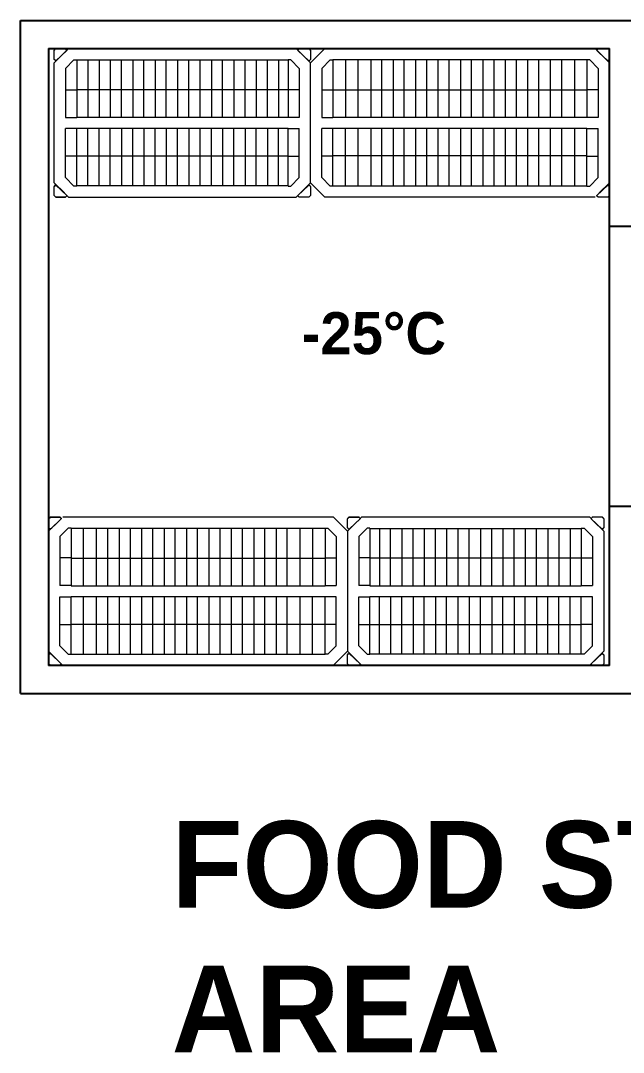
# Model space of a CAD drawing. Header units: inches. Extents: x 484217 to 497210, y -26946 to -21493.
# Drawn here: x 494211.6 to 494274.1, y -26026.2 to -25919.2 of the extents above; entities that cross this region are included whole.
import ezdxf

# ---------------------------------------------------------------- set-up
doc = ezdxf.new("R2010")
doc.units = ezdxf.units.IN
doc.header["$LTSCALE"] = 20
doc.header["$MEASUREMENT"] = 0
doc.linetypes.add('AUSGEZOGEN', pattern=[0])
doc.layers.add('k3-coldrooms', color=3, linetype='Continuous')
doc.layers.add('K3-TEXT', color=167, linetype='AUSGEZOGEN')
doc.layers.add('TC-EQUIPMENT', color=251, linetype='Continuous', lineweight=5)
doc.styles.get("Standard").update_dxf_attribs({"font": ''})
doc.styles.get('Standard').set_extended_font_data('MicrogrammaSSi', bold=True)

msp = doc.modelspace()

# ---------------------------------------------------------------- linework, layer by layer
at = {"layer": 'k3-coldrooms', "linetype": 'AUSGEZOGEN'}
for p, q in [((494211.59, -25989), (494211.59, -25919.17)), ((494211.59, -25919.17), (494336.7, -25919.17)), ((494214.5, -25922.08), (494214.5, -25986.09)), ((494214.5, -25922.08), (494272.69, -25922.08)), ((494272.69, -25986.09), (494272.69, -25922.08)), ((494272.69, -25940.51), (494275.6, -25940.51)), ((494275.6, -25969.6), (494272.69, -25969.6)), ((494272.69, -25986.09), (494214.5, -25986.09)), ((494211.59, -25989), (494336.7, -25989))]:
    msp.add_line(p, q, dxfattribs=at)
at = {"layer": 'TC-EQUIPMENT'}
for p, q in [((494215.08, -25922.26), (494215.26, -25922.08)), ((494216.57, -25922.08), (494215.08, -25923.57)), ((494215.08, -25923.2), (494215.08, -25922.26)), ((494216.25, -25922.08), (494215.26, -25922.08)), ((494216.39, -25922.26), (494215.26, -25923.34)), ((494216.39, -25922.23), (494216.25, -25922.08)), ((494216.39, -25922.23), (494216.39, -25922.26)), ((494240.19, -25922.08), (494216.57, -25922.08)), ((494240.19, -25922.08), (494241.68, -25923.57)), ((494240.37, -25922.23), (494240.51, -25922.08)), ((494240.37, -25922.23), (494240.37, -25922.26)), ((494241.5, -25923.34), (494240.37, -25922.26)), ((494240.51, -25922.08), (494241.5, -25922.08)), ((494241.5, -25922.08), (494241.68, -25922.26)), ((494243.16, -25922.08), (494241.68, -25923.57)), ((494241.68, -25922.26), (494241.68, -25923.2)), ((494271.21, -25922.08), (494243.16, -25922.08)), ((494271.21, -25922.08), (494272.69, -25923.57)), ((494271.35, -25922.21), (494271.49, -25922.13)), ((494271.35, -25922.21), (494271.35, -25922.23)), ((494271.38, -25922.23), (494271.53, -25922.08)), ((494271.38, -25922.23), (494271.38, -25922.26)), ((494272.52, -25923.34), (494271.38, -25922.26)), ((494271.53, -25922.08), (494272.52, -25922.08)), ((494272.52, -25922.08), (494272.69, -25922.26)), ((494272.69, -25922.26), (494272.69, -25923.2)), ((494215.23, -25923.34), (494215.08, -25923.19)), ((494215.2, -25923.32), (494215.08, -25923.2)), ((494215.21, -25923.32), (494215.2, -25923.32)), ((494215.26, -25923.34), (494215.23, -25923.34)), ((494216.25, -25924.13), (494217.12, -25923.25)), ((494217.12, -25923.25), (494217.41, -25923.25)), ((494217.41, -25923.25), (494239.35, -25923.25)), ((494217.41, -25923.25), (494217.41, -25929.21)), ((494218.57, -25923.25), (494218.57, -25929.2)), ((494219.73, -25923.25), (494219.73, -25929.2)), ((494220.9, -25923.25), (494220.9, -25929.2)), ((494222.06, -25929.2), (494222.06, -25923.25)), ((494223.22, -25923.25), (494223.22, -25929.2)), ((494224.38, -25929.2), (494224.38, -25923.25)), ((494225.55, -25923.25), (494225.55, -25929.2)), ((494226.71, -25929.2), (494226.71, -25923.25)), ((494227.87, -25923.25), (494227.87, -25929.2)), ((494229.06, -25929.2), (494229.06, -25923.25)), ((494230.23, -25929.2), (494230.23, -25923.25)), ((494231.39, -25923.25), (494231.39, -25929.2)), ((494232.55, -25929.2), (494232.55, -25923.25)), ((494233.71, -25923.25), (494233.71, -25929.2)), ((494234.88, -25929.2), (494234.88, -25923.25)), ((494236.04, -25923.25), (494236.04, -25929.2)), ((494237.2, -25929.2), (494237.2, -25923.25)), ((494238.36, -25923.25), (494238.36, -25929.2)), ((494239.64, -25923.25), (494239.35, -25923.25)), ((494239.35, -25923.25), (494239.35, -25929.21)), ((494240.51, -25924.13), (494239.64, -25923.25)), ((494241.5, -25923.34), (494241.53, -25923.34)), ((494241.68, -25923.19), (494241.53, -25923.34)), ((494241.55, -25923.32), (494241.56, -25923.32)), ((494241.68, -25923.2), (494241.56, -25923.32)), ((494242.84, -25924.13), (494243.71, -25923.25)), ((494243.71, -25923.25), (494244, -25923.25)), ((494244, -25923.25), (494244, -25929.21)), ((494270.37, -25923.25), (494244, -25923.25)), ((494245.31, -25923.25), (494245.31, -25929.2)), ((494246.62, -25929.2), (494246.62, -25923.25)), ((494247.93, -25923.25), (494247.93, -25929.2)), ((494249.09, -25929.2), (494249.09, -25923.25)), ((494250.25, -25923.25), (494250.25, -25929.2)), ((494251.41, -25929.2), (494251.41, -25923.25)), ((494252.58, -25923.25), (494252.58, -25929.2)), ((494253.74, -25929.2), (494253.74, -25923.25)), ((494254.9, -25923.25), (494254.9, -25929.2)), ((494256.06, -25929.2), (494256.06, -25923.25)), ((494257.23, -25923.25), (494257.23, -25929.2)), ((494258.39, -25929.2), (494258.39, -25923.25)), ((494259.55, -25923.25), (494259.55, -25929.2)), ((494260.72, -25929.2), (494260.72, -25923.25)), ((494261.88, -25923.25), (494261.88, -25929.2)), ((494263.04, -25929.2), (494263.04, -25923.25)), ((494264.2, -25923.25), (494264.2, -25929.2)), ((494265.37, -25929.2), (494265.37, -25923.25)), ((494266.56, -25923.25), (494266.56, -25929.2)), ((494267.75, -25929.2), (494267.75, -25923.25)), ((494269.06, -25923.25), (494269.06, -25929.2)), ((494270.66, -25923.25), (494270.37, -25923.25)), ((494270.37, -25923.25), (494270.37, -25929.21)), ((494271.53, -25924.13), (494270.66, -25923.25)), ((494272.49, -25923.32), (494271.62, -25922.5)), ((494272.49, -25923.32), (494272.5, -25923.32)), ((494272.55, -25923.34), (494272.52, -25923.34)), ((494272.69, -25923.19), (494272.55, -25923.34)), ((494272.69, -25923.2), (494272.65, -25923.23)), ((494215.08, -25936.01), (494215.08, -25923.57)), ((494216.25, -25924.13), (494216.25, -25929.21)), ((494240.51, -25924.13), (494240.51, -25929.21)), ((494241.68, -25936.01), (494241.68, -25923.57)), ((494241.68, -25936.01), (494241.68, -25923.57)), ((494242.84, -25924.13), (494242.84, -25929.21)), ((494271.53, -25924.13), (494271.53, -25929.21)), ((494272.69, -25936.01), (494272.69, -25923.57)), ((494216.25, -25926.35), (494217.41, -25926.35)), ((494239.35, -25926.34), (494217.41, -25926.34)), ((494240.51, -25926.35), (494239.35, -25926.35)), ((494242.84, -25926.35), (494244, -25926.35)), ((494244, -25926.34), (494270.37, -25926.34)), ((494271.53, -25926.35), (494270.37, -25926.35)), ((494216.25, -25929.21), (494217.41, -25929.21)), ((494217.41, -25929.2), (494239.35, -25929.2)), ((494240.51, -25929.21), (494239.35, -25929.21)), ((494242.84, -25929.21), (494244, -25929.21)), ((494244, -25929.2), (494270.37, -25929.2)), ((494271.53, -25929.21), (494270.37, -25929.21)), ((494217.41, -25930.38), (494216.25, -25930.38)), ((494216.25, -25935.46), (494216.25, -25930.38)), ((494239.35, -25930.36), (494217.41, -25930.36)), ((494217.41, -25936.34), (494217.41, -25930.38)), ((494218.57, -25936.31), (494218.57, -25930.36)), ((494219.73, -25936.31), (494219.73, -25930.36)), ((494220.9, -25936.31), (494220.9, -25930.36)), ((494222.06, -25930.36), (494222.06, -25936.31)), ((494223.22, -25936.31), (494223.22, -25930.36)), ((494224.38, -25930.36), (494224.38, -25936.31)), ((494225.55, -25936.31), (494225.55, -25930.36)), ((494226.71, -25930.36), (494226.71, -25936.31)), ((494227.87, -25936.31), (494227.87, -25930.36)), ((494229.06, -25930.36), (494229.06, -25936.31)), ((494230.23, -25936.31), (494230.23, -25930.36)), ((494231.39, -25936.31), (494231.39, -25930.36)), ((494232.55, -25930.36), (494232.55, -25936.31)), ((494233.71, -25936.31), (494233.71, -25930.36)), ((494234.88, -25930.36), (494234.88, -25936.31)), ((494236.04, -25936.31), (494236.04, -25930.36)), ((494237.2, -25930.36), (494237.2, -25936.31)), ((494238.36, -25936.31), (494238.36, -25930.36)), ((494239.35, -25930.38), (494240.51, -25930.38)), ((494239.35, -25936.34), (494239.35, -25930.38)), ((494240.51, -25935.46), (494240.51, -25930.38)), ((494244, -25930.38), (494242.84, -25930.38)), ((494242.84, -25935.46), (494242.84, -25930.38)), ((494270.37, -25930.36), (494244, -25930.36)), ((494244, -25936.34), (494244, -25930.38)), ((494245.31, -25936.31), (494245.31, -25930.36)), ((494246.62, -25936.31), (494246.62, -25930.36)), ((494247.93, -25930.36), (494247.93, -25936.31)), ((494249.09, -25936.31), (494249.09, -25930.36)), ((494250.25, -25930.36), (494250.25, -25936.31)), ((494251.41, -25936.31), (494251.41, -25930.36)), ((494252.58, -25930.36), (494252.58, -25936.31)), ((494253.74, -25936.31), (494253.74, -25930.36)), ((494254.9, -25930.36), (494254.9, -25936.31)), ((494256.06, -25936.31), (494256.06, -25930.36)), ((494257.23, -25930.36), (494257.23, -25936.31)), ((494258.39, -25936.31), (494258.39, -25930.36)), ((494259.55, -25930.36), (494259.55, -25936.31)), ((494260.72, -25936.31), (494260.72, -25930.36)), ((494261.88, -25930.36), (494261.88, -25936.31)), ((494263.04, -25936.31), (494263.04, -25930.36)), ((494264.2, -25930.36), (494264.2, -25936.31)), ((494265.37, -25936.31), (494265.37, -25930.36)), ((494266.56, -25930.36), (494266.56, -25936.31)), ((494267.75, -25936.31), (494267.75, -25930.36)), ((494269.06, -25930.36), (494269.06, -25936.31)), ((494270.37, -25930.38), (494271.53, -25930.38)), ((494270.37, -25936.34), (494270.37, -25930.38)), ((494271.53, -25935.46), (494271.53, -25930.38)), ((494217.41, -25933.24), (494216.25, -25933.24)), ((494217.41, -25933.22), (494239.35, -25933.22)), ((494239.35, -25933.24), (494240.51, -25933.24)), ((494244, -25933.24), (494242.84, -25933.24)), ((494270.37, -25933.22), (494244, -25933.22)), ((494270.37, -25933.24), (494271.53, -25933.24)), ((494216.13, -25937.06), (494215.08, -25936.01)), ((494215.08, -25936.38), (494215.23, -25936.24)), ((494215.11, -25936.35), (494215.2, -25936.22)), ((494215.2, -25936.22), (494215.26, -25936.22)), ((494215.23, -25936.24), (494215.26, -25936.24)), ((494215.26, -25936.22), (494215.54, -25936.51)), ((494216.39, -25937.31), (494215.26, -25936.24)), ((494217.12, -25936.34), (494216.25, -25935.46)), ((494239.64, -25936.34), (494240.51, -25935.46)), ((494240.37, -25937.31), (494241.5, -25936.24)), ((494241.68, -25936.01), (494240.63, -25937.06)), ((494241.22, -25936.51), (494241.5, -25936.22)), ((494241.56, -25936.22), (494241.5, -25936.22)), ((494241.53, -25936.24), (494241.5, -25936.24)), ((494241.53, -25936.24), (494241.68, -25936.38)), ((494241.56, -25936.22), (494241.65, -25936.35)), ((494243.16, -25937.5), (494241.68, -25936.01)), ((494243.71, -25936.34), (494242.84, -25935.46)), ((494270.66, -25936.34), (494271.53, -25935.46)), ((494271.38, -25937.31), (494272.52, -25936.24)), ((494271.65, -25937.06), (494272.69, -25936.01)), ((494272.36, -25936.35), (494272.49, -25936.22)), ((494272.52, -25936.22), (494272.49, -25936.22)), ((494272.52, -25936.22), (494272.53, -25936.24)), ((494272.55, -25936.24), (494272.52, -25936.24)), ((494272.55, -25936.24), (494272.69, -25936.38)), ((494215.08, -25937.31), (494215.08, -25936.38)), ((494215.26, -25937.49), (494215.08, -25937.31)), ((494217.41, -25936.34), (494217.12, -25936.34)), ((494239.35, -25936.31), (494217.41, -25936.31)), ((494239.35, -25936.34), (494239.64, -25936.34)), ((494240.37, -25937.34), (494240.37, -25937.31)), ((494241.68, -25937.31), (494241.5, -25937.49)), ((494241.68, -25936.38), (494241.68, -25937.31)), ((494244, -25936.34), (494243.71, -25936.34)), ((494244, -25936.31), (494270.37, -25936.31)), ((494270.37, -25936.34), (494270.66, -25936.34)), ((494271.38, -25937.34), (494271.38, -25937.31)), ((494272.69, -25937.31), (494272.52, -25937.49)), ((494272.69, -25936.38), (494272.69, -25937.31)), ((494215.26, -25937.5), (494215.08, -25937.33)), ((494215.26, -25937.49), (494216.25, -25937.49)), ((494216.25, -25937.5), (494215.26, -25937.5)), ((494216.39, -25937.34), (494216.25, -25937.49)), ((494216.28, -25937.46), (494216.25, -25937.5)), ((494216.39, -25937.33), (494216.39, -25937.34)), ((494216.57, -25937.5), (494216.39, -25937.33)), ((494216.57, -25937.5), (494240.19, -25937.5)), ((494240.19, -25937.5), (494240.37, -25937.33)), ((494240.51, -25937.49), (494240.37, -25937.34)), ((494240.51, -25937.5), (494240.48, -25937.46)), ((494241.5, -25937.49), (494240.51, -25937.49)), ((494241.5, -25937.5), (494240.51, -25937.5)), ((494241.68, -25937.33), (494241.5, -25937.5)), ((494271.21, -25937.5), (494243.16, -25937.5)), ((494271.53, -25937.5), (494271.37, -25937.34)), ((494271.53, -25937.49), (494271.38, -25937.34)), ((494272.52, -25937.49), (494271.53, -25937.49)), ((494272.52, -25937.5), (494271.53, -25937.5)), ((494272.69, -25937.33), (494272.52, -25937.5)), ((494214.5, -25970.85), (494214.68, -25970.67)), ((494214.5, -25970.86), (494214.68, -25970.69)), ((494214.5, -25971.79), (494214.5, -25970.86)), ((494215.55, -25971.11), (494214.5, -25972.16)), ((494214.68, -25970.67), (494215.66, -25970.67)), ((494214.68, -25970.69), (494215.66, -25970.69)), ((494215.81, -25970.86), (494214.68, -25971.94)), ((494215.66, -25970.67), (494215.82, -25970.83)), ((494215.66, -25970.69), (494215.81, -25970.83)), ((494215.81, -25970.83), (494215.81, -25970.86)), ((494215.98, -25970.67), (494244.03, -25970.67)), ((494244.03, -25970.67), (494245.52, -25972.16)), ((494245.52, -25970.85), (494245.69, -25970.67)), ((494245.52, -25970.86), (494245.69, -25970.69)), ((494245.52, -25971.79), (494245.52, -25970.86)), ((494245.52, -25972.16), (494246.56, -25971.11)), ((494245.69, -25970.67), (494246.68, -25970.67)), ((494245.69, -25970.69), (494246.68, -25970.69)), ((494246.82, -25970.86), (494245.69, -25971.94)), ((494246.68, -25970.67), (494246.71, -25970.71)), ((494246.68, -25970.69), (494246.82, -25970.83)), ((494247, -25970.67), (494246.82, -25970.85)), ((494246.82, -25970.83), (494246.82, -25970.86)), ((494247, -25970.67), (494270.63, -25970.67)), ((494270.63, -25970.67), (494270.8, -25970.85)), ((494270.8, -25970.83), (494270.95, -25970.69)), ((494270.8, -25970.85), (494270.8, -25970.83)), ((494270.8, -25970.86), (494271.93, -25971.94)), ((494270.92, -25970.71), (494270.95, -25970.67)), ((494270.95, -25970.67), (494271.93, -25970.67)), ((494271.93, -25970.69), (494270.95, -25970.69)), ((494271.06, -25971.11), (494272.11, -25972.16)), ((494271.93, -25970.67), (494272.11, -25970.85)), ((494271.93, -25970.69), (494272.11, -25970.86)), ((494272.11, -25970.86), (494272.11, -25971.79)), ((494214.65, -25971.94), (494214.5, -25971.79)), ((494214.5, -25972.16), (494214.5, -25984.6)), ((494214.65, -25971.94), (494214.68, -25971.94)), ((494214.68, -25971.95), (494214.66, -25971.94)), ((494214.68, -25971.95), (494214.7, -25971.95)), ((494214.83, -25971.83), (494214.7, -25971.95)), ((494216.54, -25971.84), (494215.66, -25972.72)), ((494216.83, -25971.84), (494216.54, -25971.84)), ((494216.83, -25971.84), (494216.83, -25977.8)), ((494243.19, -25971.87), (494216.83, -25971.87)), ((494218.13, -25977.81), (494218.13, -25971.87)), ((494219.44, -25971.87), (494219.44, -25977.81)), ((494220.63, -25977.81), (494220.63, -25971.87)), ((494221.83, -25971.87), (494221.83, -25977.81)), ((494222.99, -25977.81), (494222.99, -25971.87)), ((494224.15, -25971.87), (494224.15, -25977.81)), ((494225.31, -25977.81), (494225.31, -25971.87)), ((494226.48, -25971.87), (494226.48, -25977.81)), ((494227.64, -25977.81), (494227.64, -25971.87)), ((494228.8, -25971.87), (494228.8, -25977.81)), ((494229.96, -25977.81), (494229.96, -25971.87)), ((494231.13, -25971.87), (494231.13, -25977.81)), ((494232.29, -25977.81), (494232.29, -25971.87)), ((494233.45, -25971.87), (494233.45, -25977.81)), ((494234.62, -25977.81), (494234.62, -25971.87)), ((494235.78, -25971.87), (494235.78, -25977.81)), ((494236.94, -25977.81), (494236.94, -25971.87)), ((494238.1, -25971.87), (494238.1, -25977.81)), ((494239.27, -25977.81), (494239.27, -25971.87)), ((494240.57, -25971.87), (494240.57, -25977.81)), ((494241.88, -25971.87), (494241.88, -25977.81)), ((494243.19, -25971.84), (494243.48, -25971.84)), ((494243.19, -25971.84), (494243.19, -25977.8)), ((494243.48, -25971.84), (494244.35, -25972.72)), ((494245.66, -25971.94), (494245.52, -25971.79)), ((494245.52, -25972.16), (494245.52, -25984.6)), ((494245.52, -25972.16), (494245.52, -25984.6)), ((494245.63, -25971.95), (494245.54, -25971.82)), ((494245.63, -25971.95), (494245.69, -25971.95)), ((494245.66, -25971.94), (494245.69, -25971.94)), ((494245.97, -25971.67), (494245.69, -25971.95)), ((494247.55, -25971.84), (494246.68, -25972.72)), ((494247.84, -25971.84), (494247.55, -25971.84)), ((494247.84, -25971.84), (494247.84, -25977.8)), ((494247.84, -25971.87), (494269.78, -25971.87)), ((494248.83, -25971.87), (494248.83, -25977.81)), ((494249.99, -25977.81), (494249.99, -25971.87)), ((494251.15, -25971.87), (494251.15, -25977.81)), ((494252.32, -25977.81), (494252.32, -25971.87)), ((494253.48, -25971.87), (494253.48, -25977.81)), ((494254.64, -25977.81), (494254.64, -25971.87)), ((494255.8, -25971.87), (494255.8, -25977.81)), ((494256.97, -25971.87), (494256.97, -25977.81)), ((494258.13, -25977.81), (494258.13, -25971.87)), ((494259.32, -25971.87), (494259.32, -25977.81)), ((494260.48, -25977.81), (494260.48, -25971.87)), ((494261.65, -25971.87), (494261.65, -25977.81)), ((494262.81, -25977.81), (494262.81, -25971.87)), ((494263.97, -25971.87), (494263.97, -25977.81)), ((494265.13, -25977.81), (494265.13, -25971.87)), ((494266.3, -25971.87), (494266.3, -25977.81)), ((494267.46, -25971.87), (494267.46, -25977.81)), ((494268.62, -25971.87), (494268.62, -25977.81)), ((494269.78, -25971.84), (494270.07, -25971.84)), ((494269.78, -25971.84), (494269.78, -25977.8)), ((494270.07, -25971.84), (494270.95, -25972.72)), ((494271.93, -25971.95), (494271.65, -25971.67)), ((494271.96, -25971.94), (494271.93, -25971.94)), ((494271.99, -25971.95), (494271.93, -25971.95)), ((494272.11, -25971.79), (494271.96, -25971.94)), ((494272.08, -25971.82), (494271.99, -25971.95)), ((494272.11, -25972.16), (494272.11, -25984.6)), ((494215.66, -25972.72), (494215.66, -25977.8)), ((494244.35, -25972.72), (494244.35, -25977.8)), ((494246.68, -25972.72), (494246.68, -25977.8)), ((494270.95, -25972.72), (494270.95, -25977.8)), ((494216.83, -25974.93), (494215.66, -25974.93)), ((494216.83, -25974.96), (494243.19, -25974.96)), ((494243.19, -25974.93), (494244.35, -25974.93)), ((494247.84, -25974.93), (494246.68, -25974.93)), ((494269.78, -25974.96), (494247.84, -25974.96)), ((494269.78, -25974.93), (494270.95, -25974.93)), ((494216.83, -25977.8), (494215.66, -25977.8)), ((494216.83, -25977.81), (494243.19, -25977.81)), ((494243.19, -25977.8), (494244.35, -25977.8)), ((494247.84, -25977.8), (494246.68, -25977.8)), ((494247.84, -25977.81), (494269.78, -25977.81)), ((494269.78, -25977.8), (494270.95, -25977.8)), ((494215.66, -25978.97), (494216.83, -25978.97)), ((494215.66, -25984.05), (494215.66, -25978.97)), ((494216.83, -25984.92), (494216.83, -25978.97)), ((494243.19, -25978.98), (494216.83, -25978.98)), ((494218.13, -25984.92), (494218.13, -25978.98)), ((494219.44, -25978.98), (494219.44, -25984.92)), ((494220.63, -25984.92), (494220.63, -25978.98)), ((494221.83, -25978.98), (494221.83, -25984.92)), ((494222.99, -25984.92), (494222.99, -25978.98)), ((494224.15, -25978.98), (494224.15, -25984.92)), ((494225.31, -25984.92), (494225.31, -25978.98)), ((494226.48, -25978.98), (494226.48, -25984.92)), ((494227.64, -25984.92), (494227.64, -25978.98)), ((494228.8, -25978.98), (494228.8, -25984.92)), ((494229.96, -25984.92), (494229.96, -25978.98)), ((494231.13, -25978.98), (494231.13, -25984.92)), ((494232.29, -25984.92), (494232.29, -25978.98)), ((494233.45, -25978.98), (494233.45, -25984.92)), ((494234.62, -25984.92), (494234.62, -25978.98)), ((494235.78, -25978.98), (494235.78, -25984.92)), ((494236.94, -25984.92), (494236.94, -25978.98)), ((494238.1, -25978.98), (494238.1, -25984.92)), ((494239.27, -25984.92), (494239.27, -25978.98)), ((494240.57, -25978.98), (494240.57, -25984.92)), ((494241.88, -25984.92), (494241.88, -25978.98)), ((494244.35, -25978.97), (494243.19, -25978.97)), ((494243.19, -25984.92), (494243.19, -25978.97)), ((494244.35, -25984.05), (494244.35, -25978.97)), ((494246.68, -25978.97), (494247.84, -25978.97)), ((494246.68, -25984.05), (494246.68, -25978.97)), ((494247.84, -25984.92), (494247.84, -25978.97)), ((494269.78, -25978.98), (494247.84, -25978.98)), ((494248.83, -25984.92), (494248.83, -25978.98)), ((494249.99, -25978.98), (494249.99, -25984.92)), ((494251.15, -25984.92), (494251.15, -25978.98)), ((494252.32, -25978.98), (494252.32, -25984.92)), ((494253.48, -25984.92), (494253.48, -25978.98)), ((494254.64, -25978.98), (494254.64, -25984.92)), ((494255.8, -25984.92), (494255.8, -25978.98)), ((494256.97, -25978.98), (494256.97, -25984.92)), ((494258.13, -25978.98), (494258.13, -25984.92)), ((494259.32, -25984.92), (494259.32, -25978.98)), ((494260.48, -25978.98), (494260.48, -25984.92)), ((494261.65, -25984.92), (494261.65, -25978.98)), ((494262.81, -25978.98), (494262.81, -25984.92)), ((494263.97, -25984.92), (494263.97, -25978.98)), ((494265.13, -25978.98), (494265.13, -25984.92)), ((494266.3, -25984.92), (494266.3, -25978.98)), ((494267.46, -25984.92), (494267.46, -25978.98)), ((494268.62, -25984.92), (494268.62, -25978.98)), ((494270.95, -25978.97), (494269.78, -25978.97)), ((494269.78, -25984.92), (494269.78, -25978.97)), ((494270.95, -25984.05), (494270.95, -25978.97)), ((494215.66, -25981.83), (494216.83, -25981.83)), ((494243.19, -25981.83), (494216.83, -25981.83)), ((494244.35, -25981.83), (494243.19, -25981.83)), ((494246.68, -25981.83), (494247.84, -25981.83)), ((494247.84, -25981.83), (494269.78, -25981.83)), ((494270.95, -25981.83), (494269.78, -25981.83)), ((494215.66, -25984.05), (494216.54, -25984.92)), ((494244.35, -25984.05), (494243.48, -25984.92)), ((494246.68, -25984.05), (494247.55, -25984.92)), ((494270.95, -25984.05), (494270.07, -25984.92)), ((494215.98, -25986.09), (494214.5, -25984.6)), ((494214.5, -25984.98), (494214.65, -25984.84)), ((494214.5, -25984.97), (494214.54, -25984.94)), ((494214.5, -25985.92), (494214.5, -25984.97)), ((494214.65, -25984.84), (494214.68, -25984.84)), ((494214.68, -25984.84), (494215.81, -25985.92)), ((494214.7, -25984.85), (494214.69, -25984.85)), ((494214.7, -25984.85), (494215.57, -25985.68)), ((494216.54, -25984.92), (494216.83, -25984.92)), ((494216.83, -25984.92), (494243.19, -25984.92)), ((494243.48, -25984.92), (494243.19, -25984.92)), ((494244.03, -25986.09), (494245.52, -25984.6)), ((494247, -25986.09), (494245.52, -25984.6)), ((494245.52, -25984.98), (494245.66, -25984.84)), ((494245.52, -25984.97), (494245.63, -25984.85)), ((494245.52, -25985.92), (494245.52, -25984.97)), ((494245.65, -25984.85), (494245.63, -25984.85)), ((494245.69, -25984.84), (494245.66, -25984.84)), ((494245.69, -25984.84), (494246.82, -25985.92)), ((494247.55, -25984.92), (494247.84, -25984.92)), ((494269.78, -25984.92), (494247.84, -25984.92)), ((494270.07, -25984.92), (494269.78, -25984.92)), ((494270.63, -25986.09), (494272.11, -25984.6)), ((494270.8, -25985.92), (494271.93, -25984.84)), ((494271.93, -25984.84), (494271.96, -25984.84)), ((494271.96, -25984.84), (494272.11, -25984.98)), ((494271.98, -25984.85), (494271.99, -25984.85)), ((494271.99, -25984.85), (494272.11, -25984.97)), ((494272.11, -25984.97), (494272.11, -25985.92)), ((494214.68, -25986.09), (494214.5, -25985.92)), ((494215.66, -25986.09), (494214.68, -25986.09)), ((494215.81, -25985.95), (494215.66, -25986.09)), ((494215.84, -25985.96), (494215.71, -25986.05)), ((494215.81, -25985.95), (494215.81, -25985.92)), ((494215.84, -25985.96), (494215.84, -25985.95)), ((494215.98, -25986.09), (494244.03, -25986.09)), ((494245.69, -25986.09), (494245.52, -25985.92)), ((494246.68, -25986.09), (494245.69, -25986.09)), ((494246.82, -25985.95), (494246.68, -25986.09)), ((494246.82, -25985.95), (494246.82, -25985.92)), ((494270.63, -25986.09), (494247, -25986.09)), ((494270.8, -25985.95), (494270.8, -25985.92)), ((494270.8, -25985.95), (494270.95, -25986.09)), ((494270.95, -25986.09), (494271.93, -25986.09)), ((494272.11, -25985.92), (494271.93, -25986.09))]:
    msp.add_line(p, q, dxfattribs=at)

# ---------------------------------------------------------------- texts
at = {"insert": (494227.27, -26002.23), "char_height": 9, "attachment_point": 1}
msp.add_mtext_dynamic_manual_height_columns('{\\fBahnschrift Light|b1|i0|c0|p34;FOOD STORAGE\\PAREA}', width=627.0369, gutter_width=1.5, heights=[304.64], dxfattribs=at)
at = {"layer": 'K3-TEXT'}
msp.add_text('-25°C ', height=4.364, dxfattribs=at).set_placement((494240.76, -25953.79))

doc.saveas('drawing.dxf')
